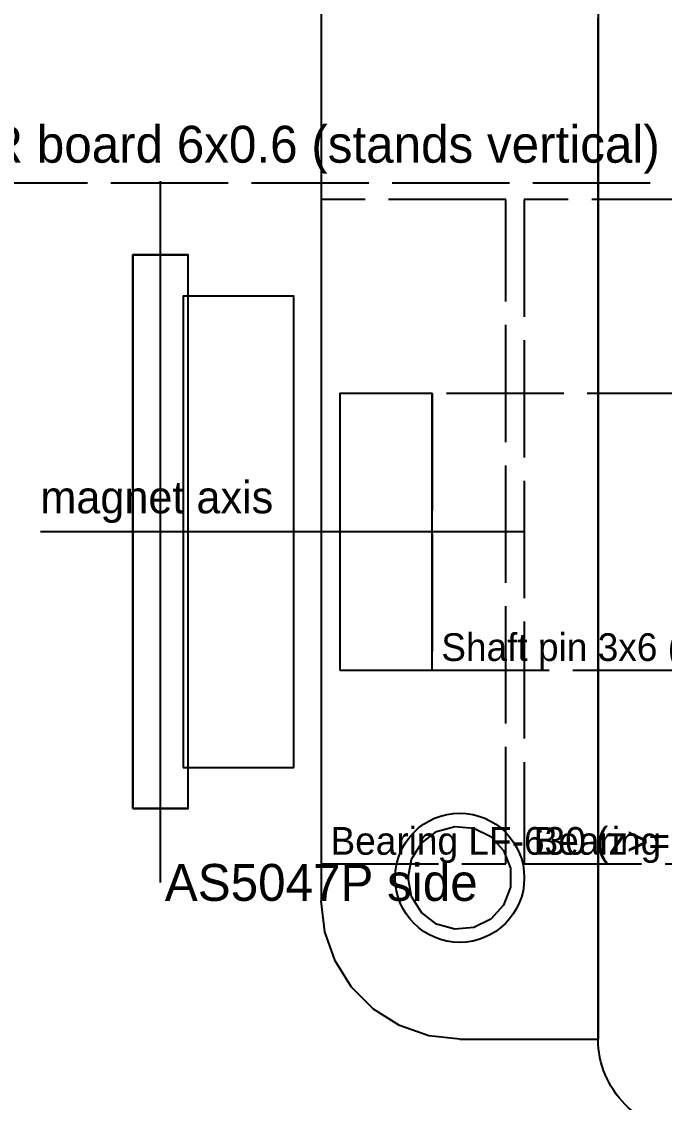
# Model space of a CAD drawing. Header units: millimetres. Extents: x -6.6 to 37.3, y -31.4 to 37.
# Drawn here: x 20.55 to 27.52, y -1.18 to 10.53 of the extents above; entities that cross this region are included whole.
import ezdxf

# ---------------------------------------------------------------- set-up
doc = ezdxf.new("R2010")
doc.units = ezdxf.units.MM
doc.linetypes.add('DASHED', pattern=[1.524, 1.27, -0.254])
for name, color, linetype in [('00_BOARD', 7, 'Continuous'), ('10_ENC_BOARD', 1, 'Continuous'), ('11_ENC_CHIP', 6, 'Continuous'), ('12_MAGNET_AXIS', 5, 'Continuous'), ('20_CONTACT', 3, 'Continuous'), ('30_OVERHANG', 2, 'DASHED'), ('90_TEXT', 7, 'Continuous')]:
    doc.layers.add(name, color=color, linetype=linetype)

msp = doc.modelspace()

# ---------------------------------------------------------------- linework, layer by layer
at = {"layer": '00_BOARD'}
msp.add_lwpolyline([(27.8, -1.5, -0.414214), (26.8, -0.5), (26.8, 10.5, -0.414214), (27.8, 11.5), (32.4, 11.5, 0.414214), (33.4, 12.5), (33.4, 33, 0.414214), (29.4, 37), (27.761, 37, 0.245393), (24.479, 35.286, -0.522233), (2.321, 35.286, 0.245393), (-0.961, 37), (-2.6, 37, 0.414214), (-6.6, 33), (-6.6, 12.5, 0.414214), (-5.6, 11.5), (-1, 11.5, -0.414214), (0, 10.5), (0, -0.5, -0.414214), (-1, -1.5)], format="xyb", dxfattribs=at)
msp.add_circle((25.3, 1.25), 0.7, dxfattribs=at)
at = {"layer": '10_ENC_BOARD'}
msp.add_line((22.057, 1.2), (22.057, 8.8), dxfattribs=at)
for points in [[(21.757, 8), (22.357, 8)], [(21.757, 2), (21.757, 8)], [(22.357, 2), (22.357, 8)], [(22.357, 2), (21.757, 2)]]:
    msp.add_lwpolyline(points, dxfattribs=at)
msp.add_lwpolyline([(21.757, 2), (22.357, 2), (22.357, 8), (21.757, 8)], close=True, dxfattribs=at)
at = {"layer": '11_ENC_CHIP'}
msp.add_lwpolyline([(22.305, 2.446), (23.503, 2.446), (23.503, 7.554), (22.305, 7.554)], close=True, dxfattribs=at)
at = {"layer": '12_MAGNET_AXIS'}
msp.add_line((26, 5), (20.757, 5), dxfattribs=at)
msp.add_lwpolyline([(24, 3.5), (25, 3.5), (25, 6.5), (24, 6.5)], close=True, dxfattribs=at)
at = {"layer": '20_CONTACT'}
for points in [[(26.8, 20.5), (26.8, -0.5)], [(23.8, 11.025), (23.8, 1)], [(24.74, 1.25), (24.778, 1.452), (24.886, 1.627), (25.05, 1.751), (25.248, 1.807), (25.453, 1.788), (25.637, 1.697), (25.776, 1.545), (25.85, 1.353), (25.85, 1.147), (25.776, 0.955), (25.637, 0.803), (25.453, 0.711), (25.248, 0.693), (25.05, 0.749), (24.886, 0.873), (24.778, 1.048), (24.74, 1.25)], [(25.3, -0.5), (24.966, -0.462), (24.649, -0.351), (24.365, -0.173), (24.127, 0.065), (23.949, 0.349), (23.838, 0.666), (23.8, 1)], [(25.3, -0.5), (26.8, -0.5)]]:
    msp.add_lwpolyline(points, dxfattribs=at)
at = {"layer": '30_OVERHANG'}
for points in [[(13.9, 8.78), (31.5, 8.78), (31.5, 16.88), (13.9, 16.88)], [(23.8, 1.4), (25.8, 1.4), (25.8, 8.6), (23.8, 8.6)], [(26, 1.4), (28, 1.4), (28, 8.6), (26, 8.6)], [(25, 3.5), (31, 3.5), (31, 6.5), (25, 6.5)]]:
    msp.add_lwpolyline(points, close=True, dxfattribs=at)

# ---------------------------------------------------------------- texts
at = {"layer": '90_TEXT'}
for s, height, p in [('ENC_R board 6x0.6 (stands vertical)', 0.4, (18.757, 9)), ('magnet axis', 0.35, (20.757, 5.2)), ('Shaft pin 3x6 (z>= 3.11mm above board)', 0.3, (25.1, 3.6)), ('Bearing LF-630 (z>= 1.01mm above board)', 0.3, (23.9, 1.5)), ('Bearing LF-630 (z>= 1.01mm above board)', 0.3, (26.1, 1.5)), ('AS5047P side', 0.4, (22.105, 1))]:
    msp.add_text(s, height=height, dxfattribs=at).set_placement(p)

doc.saveas('drawing.dxf')
